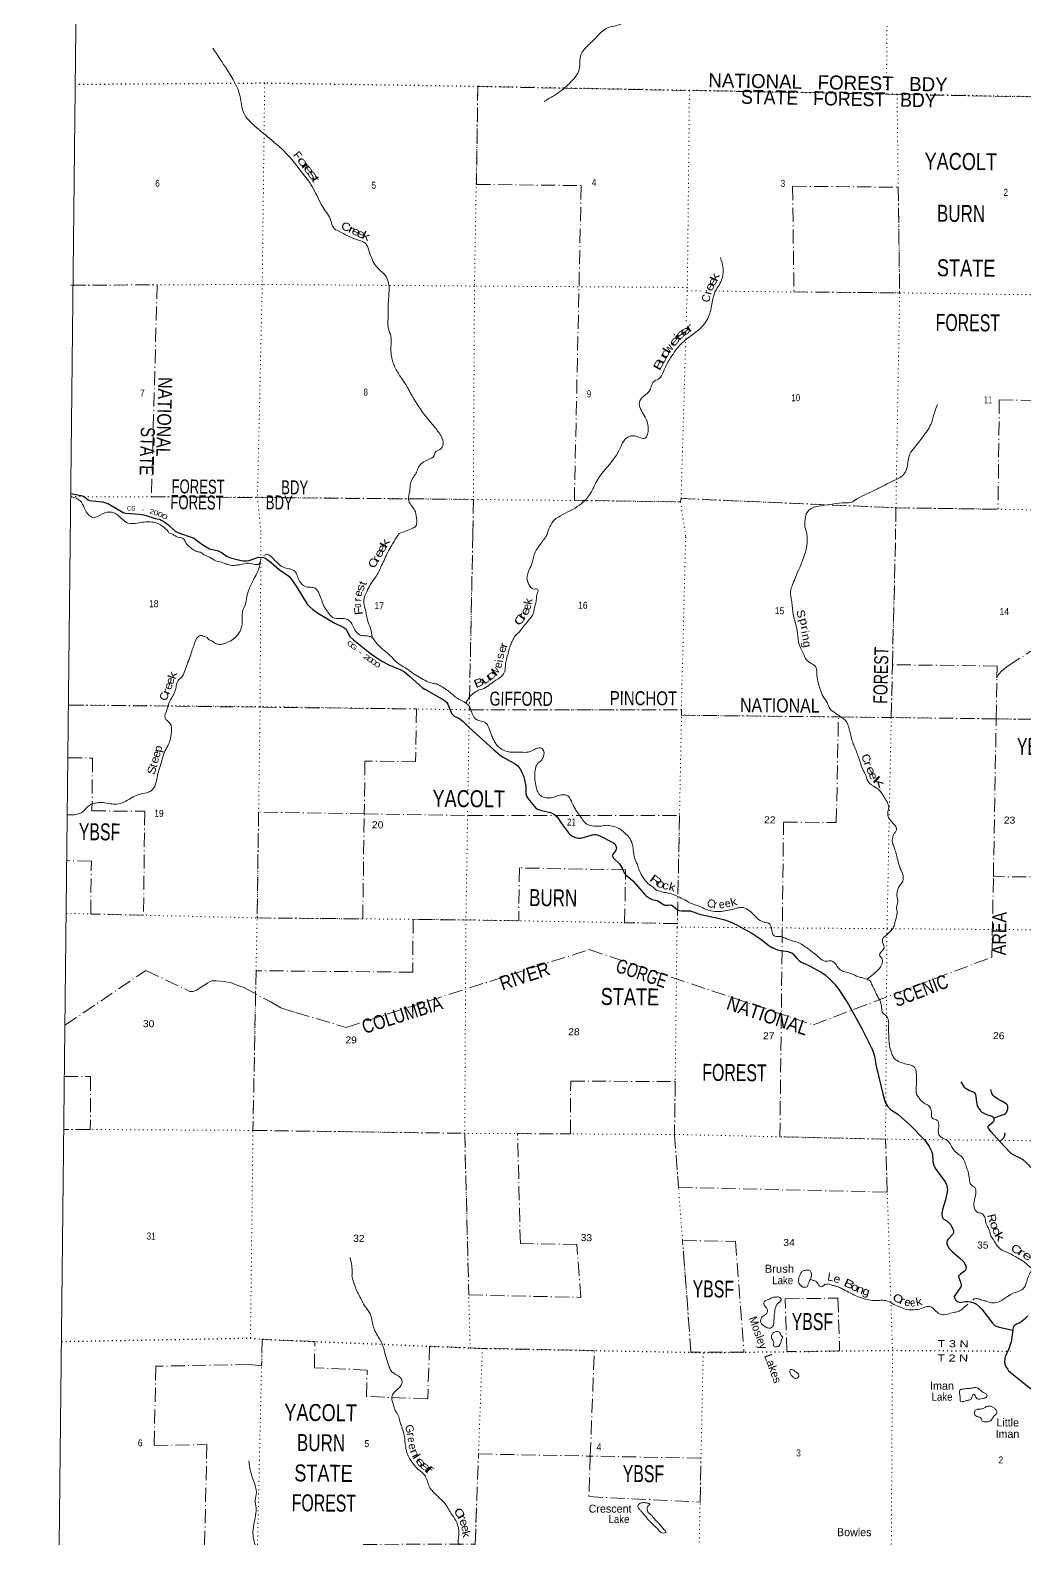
# Model space of a CAD drawing. Header units: feet. Extents: x -256679 to 5, y -731788 to -547785.
# Drawn here: x -256679 to -231819, y -664317 to -626621 of the extents above; entities that cross this region are included whole.
import ezdxf
from ezdxf.enums import TextEntityAlignment as Align

# ---------------------------------------------------------------- set-up
doc = ezdxf.new("R2010")
doc.units = ezdxf.units.FT
doc.header["$LTSCALE"] = 70
doc.linetypes.add('DOT_DASHED', pattern=[7.7, 5, -1.2, 0.3, -1.2])
doc.linetypes.add('DOTTED', pattern=[1.5, 0.3, -1.2])
for name, color, linetype, lineweight in [('29', 7, 'Continuous', 25), ('39', 7, 'Continuous', 13), ('4', 7, 'Continuous', 13), ('44', 7, 'DOT_DASHED', 13), ('6', 7, 'DOTTED', 25), ('7', 7, 'DOTTED', 13)]:
    doc.layers.add(name, color=color, linetype=linetype, lineweight=lineweight)
doc.layers.add('30', color=7, linetype='Continuous')
doc.layers.add('41', color=7, linetype='Continuous')

msp = doc.modelspace()

# ---------------------------------------------------------------- linework, layer by layer
at = {"layer": '29'}
for points in [[(-255665.21, -638194.72), (-255375.15, -638259.84), (-255346.77, -638270.19), (-255310.08, -638290.84), (-255232.52, -638354.4), (-255200, -638368.85), (-255040.58, -638385.86), (-254876.66, -638410.15), (-254784.94, -638430.8), (-254740.91, -638447.27), (-254482.92, -638593.9), (-254353.82, -638676.29), (-254298.22, -638691.22), (-254045.77, -638703.79), (-253954.8, -638713), (-253837.85, -638731.36), (-253783.82, -638744.52), (-253558.65, -638822.58), (-253458.33, -638841.49), (-253428.52, -638850.67), (-253385.09, -638871.71), (-253334.5, -638898.85), (-253214.87, -638992.76), (-253051.89, -639139.6)], [(-253051.89, -639139.6), (-252946.61, -639189.4), (-252654.67, -639286.81), (-252591.29, -639314.27), (-252528.57, -639354.1), (-252361.4, -639480.43), (-252240.64, -639553.88), (-252194.41, -639577.01), (-252160.53, -639589.64), (-252007.36, -639623.27), (-251960.54, -639640.53), (-251900.17, -639673.74), (-251752.03, -639770.02), (-251674.24, -639802.02), (-251403.12, -639869.31), (-251344.28, -639879.83), (-251274.92, -639879.83), (-251224.48, -639871.42), (-251182.45, -639863.01), (-251022.72, -639804.12), (-250966.59, -639792.36), (-250850.07, -639795.08), (-250807.3, -639812.54), (-250756.86, -639844.08), (-250655.62, -639924.24), (-250451.97, -640095.82), (-250218.09, -640264.09), (-250162.09, -640321.45), (-250018.41, -640536.08), (-249755.47, -640964.32), (-249699.72, -641023.82), (-249615.65, -641099.53), (-249470.62, -641198.1), (-249083.16, -641426.23), (-248835.94, -641545.34), (-248784.8, -641585.96), (-248725, -641713.98), (-248688.82, -641768.25), (-248595.13, -641855.71), (-248181.62, -642190.98), (-248064.63, -642272.96), (-247888.09, -642390.72), (-247714.94, -642479.25), (-247413.12, -642601.01), (-247324.41, -642653.18), (-247197.96, -642764.67), (-246885.6, -643042.63), (-246818.41, -643089.1), (-246333.41, -643365.74), (-246276.12, -643408.54), (-246242.81, -643460.32), (-246160.52, -643671.28), (-246143.71, -643702.94), (-246087.68, -643749.36), (-245944.57, -643831.09), (-245853.68, -643892.2), (-245705.54, -644043.7), (-245273.13, -644439.71), (-245088.55, -644600.43)], [(-245088.55, -644600.43), (-244931.06, -644737.57), (-244873.8, -644780.69), (-244680.82, -644881.67), (-244561.58, -644950.78), (-244491.81, -645002.55), (-244441.37, -645065.63), (-244379.11, -645178.15), (-244340.49, -645280.13), (-244287.09, -645507.94), (-244288.91, -645702.87), (-244264.83, -645780.63), (-244199.72, -645869.77), (-244030.69, -646064.67), (-243995.82, -646087.65), (-243899.04, -646115.98), (-243670.92, -646167.53), (-243596.51, -646205.42), (-243508.19, -646273.84), (-243396.91, -646441.26), (-243220.7, -646680.55), (-243165.67, -646731.15), (-243124.68, -646760.58), (-243074.01, -646784.47), (-243017.5, -646800.54), (-242968.11, -646806.85), (-242918.72, -646806.85), (-242881.42, -646803.03), (-242623.44, -646722.74), (-242576.15, -646714.32), (-242540.04, -646716.52), (-242510.99, -646722.73), (-242444.32, -646754.93), (-242098.02, -646928.82), (-242069.64, -646954.05), (-242050.79, -646981.2), (-242026.56, -647055), (-242029.71, -647088.64), (-242049.68, -647129.97), (-242123.9, -647224.72), (-242130.59, -647242.15), (-242126.39, -647261.08), (-242097.39, -647307.75), (-241953.49, -647451.81), (-241883.21, -647557.97), (-241823.53, -647692.02), (-241784.87, -647738.45), (-241738.64, -647770.39), (-241616.17, -647879.78), (-241315.33, -648220.46), (-241279.42, -648253.67), (-241184.84, -648314.65), (-241130.2, -648344.09), (-241096.86, -648354.2), (-241016.71, -648365.12), (-240992.71, -648372.71), (-240853.93, -648470.42), (-240812.85, -648482.89), (-240721.57, -648485.56), (-240669.94, -648478.68), (-240643.1, -648481.36), (-240613.19, -648499.71), (-240498.65, -648597.3), (-240447.16, -648615.37), (-240403.02, -648623.78), (-240328.39, -648627.4), (-240223.34, -648621.68), (-240177.6, -648624.88), (-239976.03, -648697.93), (-239918.59, -648714.21), (-239447.7, -648814.77), (-239314.36, -648853.01), (-239226.09, -648884.55), (-239123.11, -648926.61), (-239022.77, -648977.45), (-238656.82, -649174.93), (-238589.28, -649214.72), (-238416.8, -649337.31), (-238345.49, -649393.47), (-238206.78, -649498.61), (-238128.71, -649549.39)], [(-236260.4, -650900.44), (-236446.12, -650612.7), (-236487.24, -650553.63), (-236551.55, -650477.68), (-236694.93, -650334.22), (-236796.14, -650241.39), (-236856.23, -650197.08), (-236935.3, -650148.56), (-237172.5, -650017.75), (-237297.96, -649958.68), (-237404.44, -649916.48), (-237441.34, -649891.17), (-237508.81, -649819.44), (-237584.71, -649726.61), (-237644.81, -649684.41), (-237693.3, -649665.42), (-237736.53, -649650.66), (-237863.04, -649629.56), (-237923.13, -649623.23), (-237989.55, -649604.24), (-238128.71, -649549.39)], [(-235661.9, -652023.25), (-235882.1, -651577.69), (-236260.4, -650900.44)], [(-235661.9, -652023.25), (-235607.99, -652144.38), (-235576.37, -652254.09), (-235534.2, -652507.26), (-235365.52, -653199.26), (-235308.59, -653406.01), (-235255.88, -653503.06), (-235173.64, -653587.45), (-234994.43, -653705.6), (-234682.37, -653984.08), (-234319.71, -654355.4), (-234210.06, -654515.74), (-234151.03, -654633.89), (-234127.83, -654705.62), (-234117.29, -654895.5), (-234089.88, -654988.33), (-234041.38, -655081.15), (-233813.67, -655393.4), (-233769.39, -655486.23), (-233756.74, -655553.74), (-233754.63, -655604.37), (-233805.23, -655849.1), (-233881.14, -656085.39), (-233893.79, -656203.54), (-233888.52, -656268.94), (-233872.7, -656304.81), (-233844.24, -656328.01), (-233771.5, -656372.32), (-233715.62, -656420.84), (-233698.75, -656439.83), (-233678.72, -656465.15), (-233610.2, -656591.73), (-233601.76, -656625.49), (-233602.82, -656659.25), (-233614.41, -656695.11), (-233631.28, -656716.21), (-233737.76, -656828.03), (-233754.62, -656855.45), (-233771.49, -656901.86), (-233769.38, -656944.06), (-233754.63, -656988.37), (-233712.45, -657062.2), (-233636.55, -657140.27), (-233451.01, -657292.17)], [(-233419.08, -652893.93), (-233333.99, -653028.37), (-233323.98, -653039.96), (-233308.69, -653051.57), (-233199.04, -653110.65), (-233093.62, -653154.95), (-233076.23, -653170.77), (-233059.36, -653198.19), (-233051.98, -653225.62), (-233047.23, -653252), (-233030.36, -653410.23), (-233021.93, -653459.8), (-233011.39, -653491.45), (-232982.92, -653548.41), (-232965, -653574.79), (-232933.37, -653612.76), (-232893.31, -653652.85), (-232863.79, -653673.95), (-232829, -653692.93), (-232795.27, -653707.7), (-232752.04, -653722.47), (-232668.76, -653744.62), (-232644.51, -653754.12), (-232573.51, -653794.63)], [(-232573.51, -653794.63), (-232453.69, -653746.73), (-232325.07, -653702.42), (-232305.56, -653688.71), (-232280.79, -653662.34), (-232258.12, -653626.47), (-232242.84, -653571.62), (-232241.26, -653526.26), (-232245.47, -653506.21), (-232253.38, -653485.12), (-232279.21, -653453.47), (-232312.42, -653428.16), (-232413.63, -653375.41), (-232522.74, -653316.34), (-232554.89, -653293.13), (-232587.05, -653264.65), (-232616.04, -653231.95), (-232636.6, -653204.52), (-232651.89, -653160.22), (-232666.65, -653092.71)], [(-232446.51, -654390.93), (-232658.73, -654149.69), (-232727.79, -654056.86), (-232737.28, -654041.03), (-232738.86, -654027.32), (-232737.28, -654012.55), (-232734.11, -654006.22), (-232709.34, -653978.8), (-232620.78, -653902.85), (-232597.06, -653878.58), (-232589.68, -653865.92), (-232584.93, -653852.22), (-232573.51, -653794.63)], [(-232446.51, -654390.93), (-232368.82, -654321.62), (-232356.17, -654306.85), (-232343.52, -654287.86), (-232326.65, -654252), (-232319.27, -654226.68), (-232309.78, -654172.88)], [(-232446.51, -654390.93), (-232174.84, -654668.68), (-232126.34, -654708.76), (-232056.76, -654750.96), (-231961.88, -654784.71), (-231926.04, -654803.7), (-231871.22, -654841.67), (-231784.77, -654913.41), (-231732.06, -654961.93), (-231470.6, -655250.97)], [(-233451.01, -657292.17), (-233356.13, -657389.22), (-233315.01, -657450.4), (-233297.09, -657494.71), (-233287.6, -657536.9), (-233293.92, -657570.65), (-233304.46, -657600.19), (-233330.82, -657625.51), (-233427.81, -657701.46), (-233462.6, -657735.22), (-233475.25, -657756.31), (-233474.2, -657773.19), (-233423.6, -657899.78), (-233409.89, -657967.29), (-233412, -658003.15), (-233419.38, -658022.14), (-233495.29, -658131.85), (-233571.19, -658233.12), (-233582.79, -658264.76), (-233580.68, -658294.3), (-233550.11, -658342.83), (-233530.07, -658370.25), (-233502.66, -658389.24), (-233461.55, -658406.12), (-233433.08, -658408.23), (-233399.35, -658401.9), (-233313.96, -658385.02), (-233283.38, -658382.91), (-233247.54, -658385.02), (-233179.01, -658397.68), (-233093.61, -658422.99), (-233031.42, -658452.53), (-232954.45, -658515.82), (-232892.26, -658579.12), (-232630.8, -658925.12), (-232588.63, -658967.31), (-232557, -658990.52), (-232510.62, -659013.73), (-232462.12, -659030.6), (-232118.1, -659105.63)], [(-232118.1, -659105.63), (-232102.62, -659036.93), (-232086.8, -659001.06), (-232074.15, -658982.07), (-232052.01, -658960.98), (-232025.66, -658944.1), (-231964.51, -658917.73), (-231922.34, -658895.57), (-231884.39, -658868.15), (-231806.37, -658804.85), (-231741.58, -658746.21)], [(-232118.1, -659105.63), (-232163.76, -659393.48), (-232185.9, -659465.21), (-232221.74, -659566.48), (-232307.14, -659773.23), (-232318.73, -659821.76), (-232325.06, -659889.27), (-232320.84, -659942.01), (-232299.76, -660005.3), (-232248.1, -660089.69), (-232225.96, -660119.23), (-232142.68, -660186.74), (-231687.24, -660553.84), (-231430, -660705.74), (-231377.29, -660745.82), (-231328.8, -660798.57), (-231292.95, -660863.97), (-231273.97, -660929.37), (-231260.25, -661168.84)]]:
    msp.add_lwpolyline(points, dxfattribs=at)
at = {"layer": '39'}
for points in [[(-234260.74, -622415.87), (-234564.89, -622424.58), (-234839.36, -622392.09), (-235015.11, -622337.09), (-235266.79, -622385.28), (-235763.19, -622672.49), (-236014.73, -623086.08), (-236237.4, -623327.47), (-236509.17, -623626.3), (-237241.98, -623885.65), (-237565.74, -624047.13), (-237884.02, -624242.82), (-238326.14, -624400.4), (-238712.4, -624578.95), (-239253.12, -624626.54), (-239773.41, -624652.38), (-240103.95, -624823.33), (-240301.58, -625043.49), (-240657.61, -625338.96), (-240820.18, -625462.86), (-241306.45, -625744.21), (-241464.46, -625958.52), (-241584.85, -626205.56), (-241739.59, -626341.62), (-241988.97, -626496.25), (-242238.87, -626558.52), (-242519.61, -626790.95), (-242752.1, -627018.13), (-242926.87, -627276.34), (-242964.76, -627635.11), (-243102.6, -627843.72), (-243400.24, -628128.08), (-243591, -628257.55), (-243836.21, -628402.21)], [(-252116.66, -627067.57), (-251754.11, -627613.42), (-251429.65, -628281.13), (-251347.66, -628673.94), (-251016.63, -629058.67), (-250193.44, -629792.56), (-249829.43, -630248.08), (-249662.48, -630475.61), (-249356.63, -631052.68), (-249161.26, -631385.05), (-249099.76, -631554.68), (-248960.74, -631647.24), (-248514.47, -631855.13), (-248293.27, -631955.02), (-248219.37, -632102.76), (-248062.81, -632476.68), (-247966.32, -632592.66), (-247776.78, -632788.42), (-247715.66, -632982.13), (-247726.3, -633393.54), (-247735.35, -633831.07), (-247715.86, -634116.48), (-247677.37, -634219.48), (-247663.86, -634627.26), (-247544.58, -635072.86), (-247401.9, -635312.05), (-247294.18, -635478.39), (-246961.93, -636035.81), (-246574.55, -636535.88), (-246399.86, -636781.59), (-246358.56, -636958.93), (-246443.09, -637098.12), (-246560.71, -637172.53), (-246586.09, -637252.44), (-246736.23, -637352.44), (-246974.15, -637543.39), (-247024.38, -637671.08), (-247098.5, -637786.34), (-247171.22, -637939.78), (-247192.58, -638144.22), (-247225.88, -638342.45), (-247071.64, -638611.93), (-247022.6, -638807.46), (-247050.14, -639021.85), (-247135.23, -639070.68), (-247456.54, -639198.27)], [(-243768.84, -639234.75), (-243579.06, -638862.37), (-243364.06, -638723.25), (-242895.88, -638443.62), (-242675.05, -638192.16), (-242519.61, -637887.46), (-241967.52, -637133.34), (-241739.15, -636787.65), (-241576.12, -636760.13), (-241305.99, -636812.62), (-241234.98, -636641.09), (-241333, -636246.02), (-241454.25, -635922.86), (-241345.28, -635761.97), (-241206.85, -635641.71), (-241154.84, -635528.1), (-241094.61, -635402.58), (-240979.19, -635340.17), (-240818.34, -635073.71), (-240673.57, -634808.99), (-240400.86, -634451.96), (-239763.19, -633867.85), (-239649.11, -633514.31), (-239565.35, -633174.33), (-239403.95, -632873.75), (-239362.82, -632563.21), (-239426.81, -632299.18)], [(-234000.18, -635973.46), (-234092.48, -636220.94), (-234170.87, -636476.67), (-234372.5, -636782.64), (-234565.3, -637038.56), (-234692.59, -637215.22), (-234762.11, -637543.37), (-234877.88, -637752.33), (-235001.58, -637830.67), (-235422.44, -638038.78), (-235533.78, -638097.23), (-236009.23, -638330.57), (-236171.26, -638420.34), (-236388.27, -638434.95), (-236669.86, -638470.62), (-237263.23, -638671.96), (-237312.04, -638835.82), (-237303.01, -639079.24), (-237278.6, -639163.62), (-237257.12, -639299.61)], [(-255655.96, -638275.76), (-255430.07, -638380.28), (-255213.05, -638739.1), (-255107.56, -638794.99), (-254875.33, -638708.35), (-254629.8, -638668.09), (-254397.38, -638818.36), (-254256.64, -638929.02), (-253917.31, -638922.38), (-253590.05, -638917.56), (-253370.8, -639013.41), (-253301.47, -639070.74), (-253238.4, -639132.4)], [(-253238.4, -639132.4), (-253232.06, -639149.62), (-253105.06, -639224.23), (-253065.37, -639247.05), (-252985.9, -639288.67), (-252927.92, -639299.79), (-252864.07, -639319.04), (-252789.81, -639422.76), (-252701.47, -639524.74), (-252622.43, -639588.42), (-252507.23, -639650.77), (-252425.26, -639666.35), (-252328.08, -639726.36), (-252200.89, -639790.95), (-252024.1, -639884.55), (-251860.38, -639927.74), (-251754.79, -639967.84), (-251600.87, -639998.82), (-251514.3, -639984.39), (-251409.76, -639974.3), (-251248.47, -639935.19), (-250957.87, -639954.67), (-250915.1, -639858.05)], [(-248127.15, -641801.94), (-248175.39, -641563.82), (-248245.76, -641361.85), (-248291.82, -641148.29), (-248330.59, -640973), (-248342.4, -640856.4), (-248266.21, -640651.16), (-248178.61, -640478.23), (-248048.53, -640288.05), (-247963.63, -640151.19), (-247894.42, -639995.97), (-247812.87, -639824.94), (-247737.46, -639659.81), (-247637.89, -639491.12), (-247567.18, -639362.03), (-247509.28, -639272.82), (-247456.54, -639198.27)], [(-245791.77, -643430.25), (-245735.16, -643335.1), (-245679.54, -643259.89), (-245616.27, -643204.89), (-245472.07, -643115.29), (-245298.21, -643048.32), (-245139.47, -642932.91), (-244944.27, -642800.12), (-244864.65, -642729.38), (-244810.14, -642608), (-244802.35, -642515.85), (-244783.72, -642381.76), (-244744.6, -642225.99), (-244703.71, -642082.28), (-244684.23, -642008.41), (-244633.89, -641894.98), (-244571.52, -641781.77), (-244423.92, -641620), (-244321.04, -641487.49), (-244214.19, -641357.07), (-244158.6, -641283.87), (-244098.42, -641180.65), (-244082.45, -641080.63), (-244050.01, -640958.84), (-244027.4, -640826.83), (-244007, -640704.82), (-243988.95, -640600.82), (-244020.62, -640578.15), (-244050.78, -640581.6), (-244114.98, -640580.4), (-244180.13, -640525), (-244240.12, -640409.51), (-244262.34, -640312.78), (-244242.09, -640198.79), (-244208.11, -640101.11), (-244132.65, -639933.97), (-244059.21, -639662.46), (-244021.94, -639602.97), (-243970.29, -639525.68), (-243910.46, -639440.52), (-243865.13, -639379.17), (-243821.85, -639319.78), (-243778.41, -639252.37), (-243768.84, -639234.75)], [(-237257.12, -639299.61), (-237264.85, -639472.64), (-237340.99, -639780.22), (-237444.38, -640043.14), (-237539.08, -640272.11), (-237618.81, -640453.21), (-237674.9, -640656.83), (-237650.71, -640859.94), (-237631.58, -641012.79), (-237614.72, -641179.64), (-237560.98, -641411.4), (-237508.97, -641629.08), (-237474.1, -641902.61), (-237419.08, -642068.18), (-237349.41, -642201.91), (-237293.71, -642331.37), (-237199.04, -642417.42), (-237123.7, -642464.98), (-237054.49, -642518.44), (-237019.54, -642683.63), (-236989.52, -642896.88), (-236936.98, -643086.48), (-236858.24, -643270.54), (-236755.04, -643435), (-236691.47, -643572.63), (-236541.25, -643691.82), (-236408.66, -643788.61), (-236311.72, -643860.65), (-236239.73, -643978.38), (-236206.05, -644105.42), (-236166.59, -644244.61), (-236129.36, -644395.79), (-236085.38, -644508.98), (-236024.04, -644658.61), (-235974.5, -644795.98), (-235932.49, -644907.12), (-235879.56, -645076.66), (-235798.2, -645228.67), (-235779.22, -645285.21), (-235744.93, -645380.16), (-235660.37, -645470.03), (-235602.96, -645511.23), (-235444.6, -645624.55), (-235372.27, -645724.23), (-235346.97, -645764.83), (-235263.37, -645904.85), (-235221.97, -646048.08), (-235241.84, -646142.02), (-235232.35, -646274.62), (-235187.67, -646351.71), (-235091.39, -646457.85), (-235034.79, -646541.17), (-235027.96, -646603.5), (-235102.53, -646724.51), (-235126.33, -646814.35), (-235133.78, -646888.45), (-235092.19, -647021.66), (-235043, -647177.08), (-234996.24, -647354.53), (-234934.06, -647564.37), (-234861.18, -647740.3), (-234890.77, -647922.34), (-234962.83, -648017.3), (-235002.99, -648122.9), (-235014.17, -648182.88), (-235012.01, -648279.24), (-234993.84, -648377.89), (-235011.74, -648473.87), (-235026.94, -648533.78), (-235018.22, -648602.17), (-235011.62, -648676.53), (-235057.87, -648890.36), (-235088.04, -648998.15), (-235142.04, -649093.45), (-235209.7, -649168.43), (-235303.64, -649252.95), (-235358.73, -649300.08), (-235363.66, -649452.48), (-235337, -649527.22), (-235374.77, -649612.79), (-235451.23, -649727.74), (-235394.63, -649811.06), (-235377.62, -649865.56), (-235410.14, -649991.36), (-235453.69, -650064.78), (-235541.68, -650153.43), (-235633.5, -650231.97), (-235719.13, -650302.6)], [(-250933.4, -639926.09), (-250955.52, -640041), (-251014.62, -640192.38), (-251097.98, -640353.35), (-251164.72, -640484.53), (-251219.49, -640619.95), (-251264.66, -640777.62), (-251306.63, -640977.48), (-251374.37, -641160.81), (-251378.07, -641353.37), (-251404.03, -641555.54), (-251477.25, -641710.67), (-251606.13, -641838.68), (-251758.28, -641924.12), (-251875.4, -641962.06), (-251973.8, -641966.24), (-252073.41, -641928.25), (-252116.89, -641893.33), (-252156.58, -641870.52), (-252214.26, -641843.35), (-252255.53, -641798.44), (-252299.28, -641777.55), (-252353.09, -641758.49), (-252413.04, -641745.32), (-252473.76, -641772.28), (-252592.61, -642004.81), (-252639.29, -642136.37), (-252697, -642319.89), (-252774.88, -642509.05), (-252840.65, -642694.42), (-252890.53, -642783.78), (-252980.53, -642872.39), (-253027.17, -643001.94), (-253055.71, -643129.82), (-253203.84, -643424.01), (-253259.43, -643601.55), (-253307.57, -643809.32), (-253179.84, -643950.16), (-253147.67, -644155.43), (-253190.21, -644385.38), (-253259.46, -644542.6), (-253340.74, -644699.59), (-253398.98, -644911.19), (-253495.5, -645234.44), (-253543.95, -645458.26), (-253655.59, -645628.73), (-253762.79, -645672.87), (-253972.46, -645723.12), (-254146.59, -645804.13), (-254341.32, -645912.85), (-254572.98, -645958.68), (-254679.14, -645948.67), (-254861.22, -645921.18), (-255013.79, -645924.34), (-255175.27, -645973.49), (-255322.33, -646107.18), (-255359.73, -646149.29)], [(-250841.87, -639744.54), (-250754.73, -639721.71), (-250612.07, -639816.68), (-250513.66, -639916.84), (-250349.48, -640040.3), (-250215.73, -640076.92), (-250108.1, -640115.05), (-250046.81, -640162.35), (-249993.03, -640287.76), (-249923.4, -640423.5), (-249816.81, -640515.79), (-249670.79, -640540.59), (-249552.9, -640566.88), (-249457.27, -640707.12), (-249392.11, -640866.85), (-249329.04, -641030.56), (-249258.71, -641130.19), (-249162.81, -641256.39), (-249117.36, -641293.36), (-248927.29, -641323), (-248881.08, -641319.85), (-248775.03, -641335.89), (-248668.17, -641414.13), (-248563.4, -641600.69), (-248455.34, -641721.1), (-248335.52, -641751.44), (-248187.35, -641768.25), (-248153.48, -641780.93), (-248084.62, -641852.44), (-248041.57, -641909.43), (-247844.71, -642107.75), (-247639.52, -642290.17), (-247576.67, -642361.57), (-247464.1, -642455.98), (-247265.82, -642580.08), (-247105.45, -642693.44), (-246936.91, -642798.93), (-246770.03, -642886.33), (-246632.58, -642939.07), (-246526.57, -642957.1), (-246415.2, -643009.35), (-246270.46, -643100.35), (-246045.2, -643283.14), (-245936.15, -643351.4), (-245797.12, -643426.24), (-245716.18, -643495.97), (-245673.55, -643575.02), (-245633.66, -643692.15), (-245557.82, -643817.97), (-245470.48, -643867.76), (-245338.74, -643904.34), (-245277.37, -643947.63), (-245199.94, -644095.55), (-245167.61, -644188.45), (-245127.41, -644289.53), (-245071.32, -644398.93), (-245012.8, -644486.31), (-244953.7, -644543.6), (-244878.47, -644597.18), (-244752.94, -644643.67), (-244660.98, -644661.44), (-244570.67, -644661.13), (-244438.16, -644657.59), (-244279.76, -644664.57), (-244189.07, -644644.19), (-244104.08, -644607.66), (-243990.79, -644559.62), (-243900.48, -644559.3), (-243841.88, -644642.67), (-243867.11, -644806.73), (-243906.41, -644868.19), (-244010.57, -644962.56), (-244037.8, -645022.24), (-244057.56, -645110.16)], [(-244057.56, -645110.16), (-244067.16, -645296.58), (-244055.28, -645409.17), (-244024.1, -645562.25), (-243978.27, -645683.5), (-243921.29, -645746.77), (-243775.82, -645799.65), (-243619.16, -645792.55), (-243471.72, -645743.14), (-243316.91, -645727.98), (-243245.08, -645749.39), (-243153.38, -645885.55), (-243091.62, -646013.11), (-243039.31, -646110.4), (-243002.24, -646165.27), (-242959.22, -646224.27), (-242873.31, -646348.27), (-242769.04, -646456.57), (-242633.4, -646499.24), (-242412.82, -646507.38), (-242275.99, -646487.87), (-242135.92, -646508.55), (-241984.35, -646557.54), (-241887.29, -646623.57), (-241790.54, -646705.64), (-241686.53, -646827.97), (-241619.71, -647005.8), (-241593.63, -647214.96), (-241552.39, -647366.22), (-241511.85, -647449.25), (-241471.96, -647566.37), (-241406.61, -647716.08), (-241342.3, -647815.6), (-241254.15, -647927.61), (-241159.29, -648003.63), (-241105.67, -648032.72), (-241074.3, -648071.43), (-240943.14, -648138.1), (-240783.24, -648171.19), (-240609.53, -648216.58), (-240496.11, -648266.86), (-240319.16, -648352.43), (-240126.43, -648452.36), (-239941.03, -648516.02), (-239787.92, -648589.12), (-239620.23, -648634.39), (-239439.8, -648643.79), (-239286.81, -648618.56), (-239172.04, -648598.64), (-238988.53, -648551.91), (-238908.02, -648539.37), (-238734.54, -648596.8), (-238610.25, -648707.48), (-238509.83, -648807.68), (-238341.13, -648905.14), (-238223.28, -648933.43), (-238151.6, -649067.2), (-238127.76, -649184.03), (-238094.78, -649242.83), (-237950.73, -649265.59), (-237828.98, -649299.98), (-237719.46, -649344.16), (-237635.71, -649371.82), (-237464.16, -649425.19), (-237339.21, -649501.77), (-237212.45, -649588.42), (-237099.76, -649676.81), (-237034.53, -649728.19), (-236926.01, -649824.53), (-236780.69, -649885.44), (-236650.03, -649873.84), (-236529.71, -649982.44), (-236431.69, -650102.66), (-236306.2, -650151.15), (-236104.83, -650219.13), (-235951.52, -650282.2), (-235845.63, -650306.25), (-235801.84, -650325.13), (-235686.46, -650377.45), (-235636.39, -650486.74), (-235599.51, -650551.64), (-235543.61, -650671.07), (-235489.48, -650778.43), (-235414.33, -650940.36), (-235396.97, -651081.14), (-235349.06, -651198.41), (-235299.56, -651233.45), (-235231.43, -651343.08), (-235225.14, -651537.82), (-235222.36, -651706.42), (-235214.03, -651899.2), (-235200.06, -652007.82), (-235131.97, -652223.79), (-235083.52, -652312.98), (-235012.31, -652366.48), (-234855.11, -652435.64), (-234693.28, -652472.78)], [(-255359.73, -646149.29), (-255396.35, -646176.08), (-255448.55, -646195.16), (-255537.91, -646218.25), (-255605.18, -646226.28), (-255677.47, -646225.28), (-255751.68, -646229.12)], [(-235719.13, -650302.6), (-235727.17, -650311.08), (-235740.7, -650325.09), (-235748.42, -650339.1), (-235754.7, -650344.89)], [(-234693.28, -652472.78), (-234576, -652531.16), (-234534.65, -652676.4), (-234525.85, -652845.11), (-234530.28, -652971.44), (-234536.76, -653099.74), (-234526.65, -653200.25), (-234464.35, -653299.74), (-234399.62, -653377.19), (-234312.63, -653445.04), (-234231.19, -653488.7), (-234164.68, -653578.23), (-234153.57, -653730.93), (-234111.17, -653822.02), (-234047.21, -653835.26), (-234007.56, -653860.08), (-233974.61, -653920.89), (-233982.48, -654121.39), (-233966.28, -654218.01), (-233913.23, -654277.19), (-233831.8, -654320.85), (-233764.17, -654352.21), (-233668.34, -654482.42), (-233598.17, -654590.08), (-233493.86, -654696.37), (-233420.64, -654749.91), (-233334.57, -654865.9), (-233287.08, -655005.23), (-233235.7, -655150.67), (-233204.95, -655325.81), (-233163.56, -655469.04), (-233068.62, -655541.05), (-233047.67, -655703.97), (-233085.39, -655891.87), (-233070.92, -656078.75), (-232994.23, -656160.45), (-232894.47, -656190.4), (-232819.94, -656280.09), (-232794.52, -656419.01), (-232738.62, -656538.44), (-232702.01, -656617.38), (-232685.5, -656697.95), (-232574.9, -656894.65), (-232520.46, -656985.96), (-232328.62, -657132.02), (-232109.85, -657234.43), (-231998.71, -657298.71), (-231838.04, -657396.03), (-231739.39, -657484.15), (-231622.74, -657574.63), (-231512.41, -657681.03), (-231418.93, -657933.59), (-231369.71, -657982.67), (-231345.1, -658041.02)], [(-245295.15, -667947.11), (-245258.78, -667829.41), (-245266.76, -667722.92), (-245250.6, -667612.86), (-245252.61, -667612.82), (-245231.66, -667567.07), (-245141.24, -667456.39), (-245120.14, -667402.61), (-245043.83, -667295.69), (-244990.18, -667218.44), (-244889.68, -667105.95), (-244805.59, -667011.21), (-244777.81, -666923.45), (-244796.02, -666826.8), (-244884.37, -666724.82), (-244947.52, -666669.46), (-245013.75, -666565.89), (-245055.53, -666442.71), (-245085.59, -666335.8), (-245136.78, -666284.68), (-245220.14, -666236.97), (-245304.98, -666161.14), (-245410.99, -666038.76), (-245510.13, -665976.71), (-245602.52, -665876.66), (-245627.1, -665797.95), (-245664.75, -665668.83), (-245686.51, -665548.03), (-245705.18, -665371.11), (-245714.02, -665204.4), (-245728.37, -665115.85), (-245775.32, -664948.43), (-245788.16, -664885.99), (-245799.39, -664843.64), (-245835.69, -664748.66), (-245873.81, -664643.6), (-245925.19, -664498.17), (-245979.67, -664408.87), (-245975.77, -664310.62), (-245968.21, -664230.5), (-245965.63, -664096.11), (-245997.22, -663965.1), (-246062.69, -663821.41), (-246144.67, -663701.49), (-246218.66, -663583.73), (-246306.19, -663439.63), (-246430.22, -663314.91), (-246540.55, -663208.51), (-246615.35, -663132.87), (-246687.8, -663039.21), (-246739.45, -662907.82), (-246796.97, -662768.29), (-246859.58, -662684.86), (-246997.73, -662563.89), (-247094.02, -662457.74), (-247197.48, -662307.33), (-247261.02, -662167.69), (-247294.2, -662014.57), (-247311.83, -661887.83), (-247321.36, -661757.23), (-247357.08, -661632.16), (-247402.41, -661484.84), (-247438.48, -661377.82), (-247479.88, -661234.58), (-247555.68, -661106.75), (-247597.23, -660971.54), (-247631.41, -660870.57), (-247641.56, -660772.06), (-247620.34, -660712.26), (-247528.07, -660609.65), (-247433.94, -660515.1), (-247390.31, -660437.67), (-247392.55, -660345.32), (-247451.23, -660265.97), (-247582.16, -660187.27), (-247655.14, -660121.7), (-247703.48, -660026.49), (-247805.56, -659699.52), (-247869.64, -659483.63), (-247977.89, -659268.91), (-248061.33, -659120.87), (-248108.86, -658983.54), (-248149.29, -658790.16), (-248234.16, -658612), (-248349.43, -658449.32), (-248436.23, -658267.11), (-248511.84, -658129.25), (-248570.94, -657967.62), (-248635.37, -657769.78), (-248631.2, -657657.49), (-248642.16, -657496.77), (-248680.36, -657291.39)], [(-237180.13, -657825.73), (-237232.71, -657951.16), (-237245.48, -657989.04), (-237262.11, -658018.83), (-237318.54, -658031.82), (-237366.61, -658026.9), (-237394.35, -658008.33), (-237433.81, -657973.48), (-237471.15, -657932.65), (-237479.76, -657858.25), (-237455.92, -657766.39), (-237430.77, -657710.68), (-237401.56, -657653.04), (-237376.99, -657627.41), (-237298.33, -657606.82), (-237198.07, -657610.7), (-237157.14, -657673.67), (-237147.96, -657717.98), (-237180.13, -657825.73)], [(-231637.66, -657565.7), (-231672.23, -657643.93), (-231713.89, -657723.41), (-231760.34, -657842.93), (-231813.57, -658002.45), (-231897.67, -658097.19), (-232087.66, -658167.87), (-232254, -658261.07), (-232459.11, -658387.65), (-232606.28, -658423.02), (-232778.06, -658381.68), (-232887.85, -658351.54), (-233005.59, -658317.23), (-233085.98, -658323.75), (-233120.17, -658350.16)], [(-236815.39, -657954.96), (-236902.88, -658017.53), (-236948.79, -658004.63), (-236995.62, -657935.53), (-237030.88, -657890.73), (-237070.57, -657867.91), (-237106.57, -657861.22), (-237148.34, -657842.38), (-237180.13, -657825.73)], [(-233247.65, -658452.83), (-233385.79, -658574.97), (-233485.32, -658637.31), (-233600.16, -658661.25), (-233747.45, -658702.63), (-233922.13, -658707.39), (-234041.06, -658630.92), (-234129.67, -658542.98), (-234221.33, -658509.16), (-234410.97, -658561.79), (-234592.2, -658594.52), (-234766.65, -658587.24), (-234928.05, -658528.04), (-235091.31, -658460.77), (-235254.22, -658375.45), (-235595.12, -658363.05), (-235763.2, -658337.83), (-235908.83, -658292.97), (-236058.32, -658240.01), (-236185.43, -658171.41), (-236348.38, -658088.1), (-236392.05, -658063.21), (-236493.54, -658019.17), (-236587.32, -657991.33), (-236663.24, -657973.86), (-236728.98, -657948.55), (-236815.39, -657954.96), (-236816.41, -657954.42)], [(-237961.43, -658414.99), (-237990.47, -658432.58), (-238035.83, -658495.94), (-238063.68, -658587.71), (-238071.09, -658659.81), (-238080.42, -658727.86), (-238085.63, -658789.96), (-238088.68, -658844.08), (-238096.28, -658926.2), (-238105.23, -658974.19), (-238124.09, -659015.98), (-238176.9, -659049.1), (-238261.04, -659041.5), (-238350.26, -658985.66), (-238401.61, -658942.56), (-238426.38, -658873.87), (-238400.8, -658796.1), (-238313, -658717.48), (-238266.02, -658674.22), (-238250.66, -658606.28), (-238279.6, -658545.55), (-238336.38, -658472.25), (-238341.32, -658415.98), (-238296.15, -658362.65), (-238211.2, -658328.12), (-238120.09, -658285.68), (-238029.59, -658275.34), (-237945.45, -658282.93), (-237910.19, -658327.74), (-237959.99, -658413.08)], [(-237870.21, -659275.55), (-237899.41, -659333.2), (-237912.61, -659393.14), (-237944.16, -659468.8), (-237977.03, -659508.32), (-238017.3, -659515.59), (-238055.53, -659520.89), (-238091.25, -659500.16), (-238098.24, -659445.85), (-238099.05, -659383.63), (-238118.49, -659351.17), (-238147.69, -659304.47), (-238150.47, -659240.21), (-238115.21, -659180.67), (-238060.4, -659147.59), (-237989.92, -659134.86), (-237928.66, -659184.17), (-237917.24, -659216.49), (-237870.21, -659275.55)], [(-237593.11, -660101.4), (-237520.04, -660162.97), (-237476.72, -660205.91), (-237471.74, -660260.18), (-237500.52, -660295.76), (-237524.78, -660305.34), (-237562.94, -660306.63), (-237596.65, -660285.94), (-237641.98, -660242.95), (-237669.41, -660208.33), (-237690.4, -660151.75), (-237691.59, -660109.59), (-237670.99, -660081.89), (-237617.06, -660094.94), (-237593.11, -660101.4)], [(-233249.32, -660557.94), (-233154.93, -660553.69), (-233066.35, -660539.3), (-233010.26, -660544.36), (-232931.14, -660604.03), (-232855.96, -660659.62), (-232788.41, -660694.99), (-232765.49, -660755.61), (-232804.34, -660793.01), (-232880.91, -660809.64), (-232953.44, -660824.33), (-233007.44, -660815.29), (-233042.82, -660776.51), (-233062.07, -660734.01), (-233097.6, -660703.25), (-233134.59, -660748.7), (-233153.88, -660812.55), (-233210.78, -660849.61), (-233301.44, -660867.98), (-233384.18, -660892.51), (-233424.19, -660885.74), (-233434.68, -660805.29), (-233441.24, -660728.92), (-233453.66, -660644.41), (-233440.74, -660598.5), (-233370.03, -660573.74), (-233247.36, -660559.99)], [(-232739.6, -661392.16), (-232769.77, -661395.61), (-232831.91, -661392.44), (-232885.77, -661375.38), (-232895.22, -661345.11), (-232912.54, -661306.66), (-232970.02, -661269.46), (-233018.01, -661260.54), (-233069.51, -661225.46), (-233078.11, -661151.06), (-233059.17, -661105.27), (-232990.39, -661076.46), (-232904.02, -661072.06), (-232825.17, -661041.43), (-232762.29, -661006.49), (-232671.9, -661002.16), (-232604.28, -661033.52), (-232551.04, -661082.68), (-232525.62, -661117.26), (-232531.02, -661189.4), (-232569.86, -661226.79), (-232608.9, -661274.22), (-232633.67, -661309.87), (-232664.61, -661353.44), (-232739.6, -661392.16)], [(-252721.2, -674692.41), (-252657.4, -674609.33), (-252535.26, -674519.31), (-252352.76, -674420.4), (-252192.09, -674309.04), (-252065.9, -674217.09), (-251927.95, -674139.42), (-251825.92, -674051.03), (-251670.42, -673895.43), (-251531.7, -673777.64), (-251458.25, -673714.8), (-251323.39, -673588.91), (-251229.57, -673510.41), (-251093.59, -673430.69), (-250898.28, -673291.88), (-250849.82, -673172.4), (-250784.86, -673029.15), (-250705.86, -672886.16), (-250612.47, -672725.38), (-250524.86, -672552.45), (-250478.54, -672230.27), (-250444.32, -672120.56), (-250408.33, -672022.91), (-250370.1, -671913.27), (-250347.61, -671787.28), (-250364.7, -671528.12), (-250398.08, -671385.03), (-250487.42, -671230.87), (-250532.98, -671095.58), (-250519.1, -670895.19), (-250455.1, -670697.74), (-250402.75, -670480.01), (-250370.24, -670249.87), (-250399.17, -670084.8), (-250464.75, -669947.13), (-250506.23, -669807.9), (-250530.18, -669592.76), (-250525.02, -669219.64), (-250508.13, -669071.48), (-250512.95, -668904.85), (-250516.46, -668774.36), (-250532.67, -668573.41), (-250543.51, -668406.66), (-250531.94, -668222.28), (-250532.33, -668138), (-250576.54, -668036.85), (-250624.87, -667941.64), (-250647.83, -667883.02), (-250712.06, -667779.48), (-250749.9, -667660.39), (-250789.22, -667513.18), (-250847.27, -667401.74), (-250885.7, -667312.73), (-250906.22, -667232.09), (-250855.54, -666996.27), (-250780.35, -666843.17), (-250684.65, -666562.05), (-250643.22, -666390.26), (-250542.96, -666081.13), (-250528.19, -665938.95), (-250522.09, -665830.71), (-250536.79, -665760.21), (-250546.67, -665647.66), (-250586.21, -665512.48), (-250632.35, -665407.28), (-250687.05, -665330.01), (-250774.66, -665189.92), (-250805.52, -665125.13), (-250848.11, -665044.07), (-250929.59, -664898.08), (-250986.42, -664722.45), (-251080.28, -664385.61), (-251107.44, -664232.6), (-251087.84, -663944.03), (-251056.98, -663800.14), (-251033.96, -663541.74), (-251054.37, -663350.74), (-251024.63, -663160.67), (-251091.6, -662886.54), (-251174.74, -662618.11), (-251212.08, -662368.61)], [(-241231, -663845.66), (-241275.98, -663784.62), (-241307.19, -663737.89), (-241338.66, -663705.19), (-241381.87, -663656.23), (-241428.97, -663601.17), (-241472.14, -663550.2), (-241493.55, -663515.69), (-241495.1, -663491.58), (-241472.37, -663457.89), (-241429.59, -663424.59), (-241373.19, -663413.6), (-241282.96, -663417.3), (-241209.09, -663436.74), (-241193.2, -663445.06), (-241191.31, -663451.12), (-241203.61, -663464.93), (-241236.25, -663492.41), (-241257.31, -663544.19), (-241241.07, -663638.8), (-241152.45, -663726.74), (-241091.7, -663802.11), (-241001.19, -663896.11), (-240910.88, -664000.13), (-240838.2, -664081.75), (-240787.44, -664154.94), (-240858.03, -664173.68), (-240921.84, -664152.42), (-240984.68, -664081.02), (-241059.6, -664011.39), (-241151.7, -663921.68), (-241237.87, -663835.51)]]:
    msp.add_spline(points, degree=3, dxfattribs=at)
at = {"layer": '4'}
msp.add_lwpolyline([(-254669.8, -547785.08), (-222837.12, -548113.49), (-191004.03, -548398.11), (-159170.57, -548638.96), (-127336.83, -548836.01), (-95502.83, -548989.26), (-63668.65, -549098.74), (-31834.36, -549164.42), (0, -549186.32), (0, -731787.88), (-32085.53, -731765.81), (-64171, -731699.6), (-224595.32, -730706.58), (-256679.15, -730375.58)], close=True, dxfattribs=at)
msp.add_lwpolyline([(-254669.8, -547785.08), (-222837.12, -548113.49), (-191004.03, -548398.11), (-159170.57, -548638.96), (-127336.83, -548836.01), (-95502.83, -548989.26), (-63668.65, -549098.74), (-31834.36, -549164.42), (0, -549186.32), (0, -731787.88), (-32085.53, -731765.81), (-64171, -731699.6), (-224595.32, -730706.58), (-256679.15, -730375.58)], close=True, dxfattribs=at)
at = {"layer": '44'}
for p, q in [((-237624.11, -630520.13), (-234983.54, -630545.26)), ((-234983.54, -630545.26), (-234948.88, -633185.71)), ((-232457.83, -635859.87), (-232489.55, -638591.7)), ((-232457.83, -635859.87), (-229818.06, -635895.81)), ((-235041.05, -638555.11), (-232489.55, -638591.7)), ((-232508.71, -642508.48), (-235127.33, -642476.25)), ((-232508.71, -642508.48), (-232515.71, -642803.78)), ((-232534.3, -643828.26), (-232515.71, -642803.78)), ((-232534.3, -643828.26), (-235158.62, -643795.96))]:
    msp.add_line(p, q, dxfattribs=at)
for points in [[(-223597.36, -627066.14), (-224650.05, -627081.84), (-224674.97, -628418.26), (-245490.05, -628029.93), (-245525.51, -630473.31), (-242907.52, -630503.45), (-243077.83, -638366.03), (-240422.4, -638408.77)], [(-237624.11, -630520.13), (-237589.44, -633160.58), (-234948.88, -633185.71)], [(-255662.18, -632993.71), (-253505.14, -632983.32), (-253649.38, -638278.48), (-245602.35, -638345.01), (-245615.83, -639213.99)], [(-240422.4, -638408.77), (-240410.95, -638320.62), (-239328.11, -638370.46), (-235041.05, -638555.11), (-235052.57, -639323.26)], [(-245615.83, -639213.99), (-245704.18, -643602.54), (-240404.51, -643605.45), (-240401.04, -643737.94), (-236478.59, -643781.35)], [(-236478.59, -643781.35), (-235158.62, -643795.96), (-235127.33, -642476.25), (-235052.57, -639323.26)], [(-232515.71, -642803.78), (-232473.94, -642721.71), (-232393.81, -642629.51), (-232237.57, -642505.24), (-231668.92, -642139.72)], [(-255720.99, -643482.72), (-247024.02, -643581.88), (-247045.35, -644901.71), (-248311.26, -644881.9), (-248330.11, -646201.76)], [(-237940.55, -654272.01), (-237851.31, -646406.32), (-236531.33, -646420.93), (-236478.59, -643781.35)], [(-255731.46, -644802.68), (-255120.9, -644807.52), (-255135.88, -646127.45), (-253815.91, -646137.92), (-253845.39, -648735.69), (-255165.13, -648704.65), (-255150.15, -647384.63), (-255747.26, -647370.59)], [(-248330.11, -646201.76), (-245725.56, -646242.52), (-240450.21, -646245.43), (-240503.14, -648944.92), (-241822.92, -648921.21), (-241797.05, -647601.46), (-244447.86, -647553.85), (-244469.19, -648873.68), (-247108.93, -648837.95), (-247115.93, -650157.94), (-251033.4, -650122.26), (-251033.4, -650122.26)], [(-255809.04, -651484.11), (-253784.72, -650113.71), (-252686.94, -650637.98), (-252607.52, -650643.02), (-252519.46, -650608.04), (-252197.32, -650401.1), (-252126.77, -650378.44), (-252034.62, -650370.42), (-251829.25, -650388.29), (-251658.03, -650426.55), (-251505.79, -650478.66), (-251326.41, -650551.76), (-250682.77, -650891.67), (-250412.89, -651047.25), (-250045.75, -651167.09), (-248781.75, -651536.75), (-242705.25, -649593.78), (-237105.47, -651474.15), (-232642.36, -649781.86), (-232605.88, -647771.67)], [(-251033.4, -650122.26), (-251111.58, -654111.71), (-245817.27, -654184.75), (-245716.52, -658221.81), (-242914.75, -658284.25), (-243014.99, -656962.14), (-244428.2, -656935.68), (-244496.68, -654191.78), (-243177.3, -654198.81), (-243170.31, -652878.83), (-240558.11, -652892.75), (-240574.27, -654212.68), (-240474.77, -655535.26), (-235257.43, -655652.79), (-235300.91, -654331.47), (-237940.55, -654272.01)], [(-255834.02, -652765.14), (-255172.88, -652768.85), (-255175.45, -654088.85), (-255837.67, -654085.13)], [(-242678.98, -662249.36), (-242581.68, -659610.72), (-245376.72, -659558.39), (-246695.58, -659503.01), (-246744.22, -660822.12), (-248272.58, -660759.29), (-248257.57, -660099.35), (-249576.68, -660045.12), (-249561.67, -659385.17), (-250880.78, -659330.94), (-250895.83, -659992.78), (-251200.59, -659961.97), (-253536.76, -660003.57), (-253581.81, -661984.69), (-252260.93, -661961.17), (-252318.11, -664475.93)], [(-251008.24, -667102.62), (-248368.19, -667095.02), (-248357.47, -664456.42), (-245556.98, -664446.88), (-245474.02, -662197.04), (-242678.98, -662249.37)], [(-242678.98, -662249.37), (-242716.36, -663263.09), (-239936, -663397.93), (-239913.18, -662301.14), (-242678.98, -662249.36)]]:
    msp.add_lwpolyline(points, dxfattribs=at)
for points in [[(-232534.3, -643828.26), (-229840.09, -643861.43), (-229869.99, -645181.16), (-231189.97, -645164.91), (-231249.27, -647782.19), (-232605.88, -647771.67)], [(-248330.11, -646201.76), (-250969.8, -646160.46), (-251007.53, -648802.44), (-248367.59, -648826.48)], [(-240375.33, -656857.83), (-239049.27, -656887.7), (-238839.62, -659652.82), (-240163.17, -659656)], [(-237811.11, -658319.69), (-236490.96, -658302.97), (-236447.53, -659622.53), (-237767.69, -659639.25)]]:
    msp.add_lwpolyline(points, close=True, dxfattribs=at)
at = {"layer": '6'}
for points in [[(-224674.97, -628418.26), (-229733.76, -628323.88), (-229968, -628319.51), (-235014, -628225.37), (-235278.34, -628220.44), (-240201.81, -628128.59), (-245490.05, -628029.93), (-250818.1, -627947.57), (-255600.11, -627980.63)], [(-255896, -659385.47), (-251173.2, -659301.39), (-250880.78, -659330.94), (-245683.5, -659544.62), (-245376.73, -659558.39), (-240163.17, -659656), (-239858.34, -659665.72), (-235127.37, -659605.81), (-232179.18, -659626.24)]]:
    msp.add_lwpolyline(points, dxfattribs=at)
at = {"layer": '7'}
msp.add_line((-240259.23, -633135.16), (-239855.42, -633139), dxfattribs=at)
for points in [[(-235278.34, -628220.44), (-235234.08, -622972.04), (-235283.37, -618763.49)], [(-250818.1, -627947.57), (-250878.94, -632973.86), (-250997.47, -638287.35), (-250912.24, -639157.4)], [(-245490.05, -628029.93), (-245574.46, -633014.27), (-245602.35, -638345.01), (-245615.83, -639213.99)], [(-240201.81, -628128.59), (-240253.82, -633048.92), (-240259.23, -633135.16), (-240283.65, -633969.7)], [(-235014, -628225.37), (-234948.88, -633185.71), (-235041.05, -638555.11), (-235052.57, -639323.26)], [(-240253.82, -633048.92), (-245574.46, -633014.27), (-250878.94, -632973.86), (-255662.18, -632993.71)], [(-239573.5, -633141.69), (-234948.88, -633185.71), (-229777.36, -633256.12), (-224645.93, -633315.94)], [(-240293.54, -634307.71), (-240410.95, -638320.62), (-240422.4, -638408.77), (-240295.2, -639269.63)], [(-255657.68, -638275.73), (-250990.82, -638291.79), (-245602.35, -638345.01), (-240418.36, -638406.83)], [(-240410.95, -638320.62), (-235041.05, -638555.11), (-229849.82, -638629.56), (-224559.72, -638699.84)], [(-251173.2, -659301.39), (-251111.58, -654111.71), (-251007.53, -648802.44), (-250932.1, -643520.72), (-250912.24, -639157.4)], [(-245615.83, -639213.99), (-245704.18, -643602.54), (-245737.83, -645684.79)], [(-240163.17, -659656), (-240368.08, -656953.41), (-240574.27, -654212.68), (-240510.84, -649033.07), (-240506.66, -648958.84), (-240503.13, -648944.92), (-240401.04, -643737.94), (-240404.51, -643605.45), (-240295.2, -639269.63)], [(-235052.57, -639323.26), (-235158.62, -643795.96), (-235264.02, -649071.1), (-235300.91, -654331.47), (-235172.25, -658241.78)], [(-240404.51, -643605.45), (-245704.18, -643602.54), (-250932.1, -643520.72), (-255720.99, -643482.72)], [(-224537.45, -643918.56), (-229840.09, -643861.43), (-235158.62, -643795.96), (-240401.04, -643737.94)], [(-245745.1, -646134.39), (-245788.98, -648849.97), (-245817.27, -654184.75), (-245683.5, -659544.62)], [(-255778.3, -648690.23), (-251007.53, -648802.44), (-245788.98, -648849.97), (-240503.13, -648944.92)], [(-240510.84, -649033.07), (-235264.02, -649071.1), (-229959.07, -649112.23), (-225783.53, -649125.02)], [(-226289.53, -654412.51), (-229990.21, -654386.75), (-235300.91, -654331.47), (-240574.27, -654212.68), (-245817.27, -654184.75), (-251111.58, -654111.71), (-255837.67, -654085.13)], [(-235167.82, -658376.44), (-235127.37, -659605.81), (-235158.86, -664794.05), (-235141.38, -664928.81), (-235229.68, -670539.84)], [(-251104.98, -675172.12), (-251019.03, -669760.18), (-250997.53, -664465.41), (-250880.78, -659330.94)], [(-245376.73, -659558.39), (-245556.98, -664446.88), (-245732.2, -669804.98), (-245832.43, -669799.09), (-245828.95, -669931.59), (-245832.38, -673450.93)], [(-240555.18, -674533.61), (-240466.64, -670015.93), (-240120.87, -669984.28), (-239963.47, -664718.14), (-239858.34, -659665.72)]]:
    msp.add_lwpolyline(points, dxfattribs=at)

# ---------------------------------------------------------------- texts
at = {"layer": '30'}
for s, rotation, width, p in [('C', 357.149, 0.7, (-254209.6, -638627.37)), ('G', 357.149, 0.65, (-254100.94, -638630.72)), ('2', 340.88, 1.2, (-253655.55, -638704.93)), ('0', 339.88, 1.35, (-253553.5, -638740.02)), ('0', 338.325, 1.4, (-253446.82, -638777.86)), ('0', 331.788, 1.6, (-253341.95, -638824.61)), ('C', 316.97, 1.6, (-248714.16, -642005.08)), ('G', 320.965, 1.4, (-248630.07, -642071.98)), ('-', 320.965, 1.9, (-248460.17, -642209.73)), ('2', 320.965, 1.85, (-248303.84, -642336.49)), ('0', 324.979, 1.8, (-248216.81, -642397.29)), ('0', 326.295, 1.75, (-248126.35, -642460.19)), ('0', 326.295, 1.75, (-248037.27, -642525.21))]:
    msp.add_text(s, height=120, rotation=rotation, dxfattribs=dict(at, width=width)).set_placement(p, align=Align.CENTER)
msp.add_text('-', height=120, rotation=351.078, dxfattribs=at).set_placement((-253874.39, -638654.77), align=Align.CENTER)
at = {"layer": '41'}
for s, rotation, p in [('F', 309.518, (-250071.31, -629810.54)), ('C', 76.396, (-239689.76, -633342.16)), ('w', 52.263, (-240647.4, -634633.45)), ('i', 282.763, (-237408.51, -641682.15))]:
    msp.add_text(s, height=200, rotation=rotation, dxfattribs=at).set_placement(p, align=Align.CENTER)
for s, rotation, width, p in [('o', 309.518, 1.8, (-249941.28, -629972.55)), ('r', 307.74, 1.95, (-249860.61, -630077.09)), ('e', 307.74, 1.75, (-249787.55, -630169.63)), ('s', 307.55, 2, (-249693.84, -630293.2)), ('t', 304.988, 1.6, (-249623.06, -630396.84)), ('C', 334.937, 1.2, (-248827.87, -631621.06)), ('r', 334.937, 1.5, (-248690.93, -631685.1)), ('e', 335.107, 1.35, (-248576.69, -631736.71)), ('e', 335.107, 1.35, (-248450.03, -631796.84)), ('k', 336.352, 1.45, (-248322.03, -631853.13)), ('k', 66.459, 1.45, (-239477.85, -632829.6)), ('e', 61.062, 1.45, (-239539.48, -632950.49)), ('r', 75.923, 1.2, (-239652.77, -633194.01)), ('e', 63.942, 1.35, (-239608.53, -633074.38)), ('e', 35.969, 1.7, (-240257.14, -634217.62)), ('r', 35.969, 1.85, (-240148.81, -634132.33)), ('e', 50.095, 1.85, (-240504.4, -634447.61)), ('i', 50.095, 1.7, (-240427.52, -634356.98)), ('s', 46.154, 2.3, (-240347.52, -634275.35)), ('u', 61.619, 1.6, (-240802.47, -634876.03)), ('d', 61.034, 1.65, (-240724.91, -634736.54)), ('B', 59.821, 1.6, (-240881.69, -635023.5)), ('S', 282.602, 1.15, (-237509.24, -641225.75)), ('p', 286.508, 1.2, (-237428.83, -641426.24)), ('r', 286.43, 1.25, (-237411.5, -641581.71)), ('g', 281.656, 1.1, (-237354.16, -641981.37)), ('n', 282.215, 1.1, (-237380.9, -641806.87))]:
    msp.add_text(s, height=200, rotation=rotation, dxfattribs=dict(at, width=width)).set_placement(p, align=Align.CENTER)
for s, rotation, width, p in [('k', 61.238, 1.65, (-247780.53, -639580.17)), ('e', 64.509, 1.35, (-247918.43, -639824.13)), ('e', 65.579, 1.3, (-247843.7, -639695.75)), ('C', 63.598, 1.25, (-248071.33, -640085.23)), ('r', 65.911, 1.45, (-247974.37, -639931.2)), ('t', 69.786, 1.1, (-248288.88, -640509.74)), ('s', 73.905, 1.3, (-248358.12, -640663.07)), ('k', 77.056, 1.15, (-244155.52, -640989.8)), ('F', 97.213, 1.25, (-248365.37, -641220.81)), ('o', 90.392, 0.7, (-248406.74, -641051.29)), ('r', 57.67, 1.75, (-244341.83, -641384.47)), ('e', 63.099, 1.4, (-244266.31, -641271.61)), ('C', 52.161, 1.55, (-244455.83, -641525.42)), ('r', 73.667, 1.25, (-244767.52, -642066.06)), ('s', 82.298, 1.1, (-244849.36, -642343.86)), ('e', 74.312, 1.1, (-244815.05, -642191.5)), ('k', 71.009, 1.35, (-253058.65, -642855.18)), ('d', 39.793, 2, (-245198.01, -642897.15)), ('r', 66.919, 1.45, (-253212.39, -643243.54)), ('e', 71.106, 1.15, (-253162.2, -643121.39)), ('e', 74.662, 1.1, (-253108.53, -642981.68)), ('B', 22.472, 1.4, (-245543.25, -643063.46)), ('u', 34.409, 1.75, (-245341.04, -642985.24)), ('C', 73.217, 1.05, (-253265.65, -643392.26)), ('p', 78.381, 1.1, (-253403.53, -644677.49)), ('e', 74.331, 1.1, (-253495.7, -644959.19)), ('e', 74.254, 1.1, (-253454.86, -644814.8)), ('C', 290.133, 1.1, (-235912.73, -644745.94)), ('r', 287.526, 1.25, (-235849.29, -644921.72)), ('S', 74.193, 1.2, (-253573.81, -645242.39)), ('e', 298.852, 1.45, (-235799.99, -645068.92)), ('e', 289.157, 1.2, (-235727.77, -645202.75)), ('k', 317.415, 2.2, (-235644.59, -645377.67)), ('R', 323.508, 1.6, (-241218.37, -647856.42)), ('o', 333.677, 1.35, (-241049.84, -647991.29)), ('c', 348.207, 1.15, (-240890.66, -648072.38)), ('k', 345.189, 1.2, (-240735.52, -648105.19)), ('C', 342.986, 1.05, (-239784.83, -648507.51)), ('k', 14.421, 1.2, (-239151.64, -648516.6)), ('e', 9.079, 0.95, (-239451.53, -648569.12)), ('e', 10.311, 0.95, (-239301.2, -648544.93)), ('R', 283.502, 1.1, (-232759.38, -656227)), ('o', 295.032, 1.35, (-232706.44, -656430.28)), ('c', 288.094, 1.3, (-232642.08, -656568.29)), ('k', 299.468, 1.65, (-232589.93, -656716)), ('C', 333.378, 1.25, (-232187.75, -657114.07)), ('r', 329.689, 1.65, (-232021.25, -657198.78)), ('e', 327.224, 1.55, (-231902.8, -657261.54)), ('e', 343.24, 1.1, (-236617.72, -657889.43)), ('B', 335.326, 1.45, (-236366.27, -657983.4)), ('o', 339.697, 1.2, (-236181.41, -658085.45)), ('n', 340.386, 1.3, (-236053.69, -658144.23)), ('g', 343.918, 1.2, (-235895.53, -658204.41)), ('C', 333.424, 1.25, (-235144.98, -658344.71)), ('r', 338.181, 1.4, (-234977.47, -658426.94)), ('e', 343.579, 1.1, (-234849.64, -658473.34)), ('e', 4.769, 0.8, (-234675.16, -658518.8)), ('k', 12.037, 1.15, (-234524.14, -658503.64)), ('Lakes', 289.975, 1.05, (-238336.89, -659741.34)), ('r', 280.751, 1.1, (-247265.7, -661674.89)), ('e', 275.65, 0.85, (-247246.28, -661787.41)), ('n', 293.107, 1.4, (-247193.43, -662114.82)), ('l', 302.668, 1.3, (-247125.31, -662280.73)), ('e', 309.047, 1.8, (-247070.87, -662363.04)), ('a', 317.332, 2.05, (-246973.8, -662480.18)), ('f', 313.949, 2.25, (-246849.99, -662593.59)), ('C', 302.87, 1.4, (-246106.7, -663614.41)), ('r', 301.396, 1.7, (-246008.28, -663760.8)), ('e', 290.661, 1.2, (-245959.54, -663856.05)), ('e', 285.431, 1.1, (-245912.45, -663999.77)), ('k', 283.41, 1.2, (-245895.36, -664145.08))]:
    msp.add_text(s, height=200, rotation=rotation, dxfattribs=dict(at, width=width)).set_placement(p)
for s, rotation, p in [('r', 87.777, (-248406.59, -640897.72)), ('e', 77.462, (-248403.2, -640786.49)), ('e', 77.442, (-244185.03, -641123.71)), ('w', 52.017, (-245048.74, -642775.76)), ('i', 82.757, (-244864.16, -642424.87)), ('e', 77.944, (-244905.53, -642578.79)), ('t', 73.397, (-253520.64, -645056.71)), ('r', 355.483, (-239606.11, -648560.21)), ('L', 350.893, (-236764.2, -657858.76)), ('Mosley', 289.975, (-238720.99, -658802.19)), ('G', 287.014, (-247320.36, -661496.13)), ('e', 281.079, (-247230.34, -661955.38))]:
    msp.add_text(s, height=200, rotation=rotation, dxfattribs=at).set_placement(p)
for s, width, p in [('Brush', 1.05, (-238320.01, -657668.18)), ('Lake', 0.9, (-238131.59, -657955.4)), ('Lake', 0.9, (-234149.63, -660866)), ('Lake', 0.9, (-242224.01, -663923.93))]:
    msp.add_text(s, height=200, dxfattribs=dict(at, width=width)).set_placement(p)
for s, p in [('Iman', (-234187.37, -660591.19)), ('Little', (-232530.24, -661509.8)), ('Iman', (-232551.67, -661794.85)), ('Crescent', (-242719.98, -663662.47)), ('Bowles', (-236514.58, -664250.34))]:
    msp.add_text(s, height=200, dxfattribs=at).set_placement(p)
at = {"layer": '44'}
msp.add_text(' NATIONAL   FOREST   BDY', height=350, rotation=358.931, dxfattribs=at).set_placement((-239861.79, -628041.72))
for s, height, rotation, width, p in [('STATE   FOREST   BDY', 350, 358.931, 0.95, (-238916.99, -628459.29)), ('YACOLT', 423.5, 359.433, 0.8, (-234327.73, -630103.61)), ('BURN', 423.5, 359.433, 0.75, (-234018.51, -631406.52)), ('STATE', 423.5, 359.433, 0.8, (-234017.77, -632768.01)), ('FOREST', 423.5, 359.433, 0.7, (-234049.54, -634132.96)), ('NATIONAL', 350, 268.408, 0.85, (-253473.32, -635283.63)), ('STATE', 350, 268.408, 0.8, (-253910.6, -636532.68)), ('FOREST', 350, 359.414, 0.7, (-253147.59, -638192.42)), ('BDY', 350, 359.414, 0.7, (-250406.69, -638217)), ('FOREST', 350, 359.414, 0.7, (-253175.11, -638587.05)), ('BDY', 350, 359.414, 0.7, (-250791.94, -638593.27)), ('FOREST', 350, 88.642, 0.75, (-235259.74, -643454.9)), ('GIFFORD', 350, 359.732, 0.75, (-245197.03, -643497.94)), ('PINCHOT', 350, 359.732, 0.8, (-242195.41, -643484.15)), ('NATIONAL', 350, 359.643, 0.85, (-238939.14, -643660.88)), ('YBSF', 423.5, 359.433, 0.7, (-232020.47, -644729.42)), ('YACOLT', 423.5, 359.433, 0.8, (-246626.09, -646025.29)), ('YBSF', 423.5, 359.433, 0.7, (-255464.91, -646857.58)), ('BURN', 423.5, 359.433, 0.75, (-244210.62, -648505.94)), ('AREA', 350, 88.96, 0.85, (-232294.84, -649738.34)), ('GORGE', 350, 341.438, 0.75, (-242070.07, -650143.62)), ('RIVER', 350, 18.232, 0.9, (-244878.71, -650617.95)), ('SCENIC', 350, 20.765, 0.8, (-235020.9, -651030.86)), ('STATE', 423.5, 359.433, 0.8, (-242421.89, -650976.23)), ('COLUMBIA', 350, 17.732, 0.85, (-248321.69, -651704.91)), ('NATIONAL', 350, 341.438, 0.9, (-239301.66, -651075.42)), ('FOREST', 423.5, 359.433, 0.7, (-239881.75, -652870.62)), ('YBSF', 423.5, 359.433, 0.7, (-240125.19, -658280.13)), ('YBSF', 423.5, 359.433, 0.7, (-237649.39, -659094.17)), ('YACOLT', 423.5, 359.433, 0.8, (-250328.44, -661364.86)), ('BURN', 423.5, 359.433, 0.75, (-250013.53, -662121.53)), ('STATE', 423.5, 359.433, 0.8, (-250079.25, -662880.81)), ('YBSF', 423.5, 359.433, 0.7, (-241872.39, -662893.94)), ('FOREST', 423.5, 359.433, 0.7, (-250144.21, -663625.16))]:
    msp.add_text(s, height=height, rotation=rotation, dxfattribs=dict(at, width=width)).set_placement(p)
at = {"layer": '6', "width": 1.35}
for s, p in [('T 3 N', (-233998, -659526.7)), ('T 2 N', (-234007.86, -659883.83))]:
    msp.add_text(s, height=175, rotation=359.603, dxfattribs=at).set_placement(p)
at = {"layer": '7'}
for s, width, p in [('6', 0.85, (-253552.61, -630534.93)), ('5', 0.85, (-248144.55, -630584.73)), ('4', 0.85, (-242643.68, -630514.7)), ('3', 0.85, (-237920.71, -630535.8)), ('2', 0.85, (-232350.92, -630761.09)), ('7', 0.85, (-253929.91, -635780.09)), ('8', 0.85, (-248348.8, -635754.12)), ('9', 0.85, (-242767.47, -635794.96)), ('10', 0.85, (-237654.72, -635891.38)), ('11', 0.65, (-232840.57, -635943.55))]:
    msp.add_text(s, height=175, dxfattribs=dict(at, width=width)).set_placement(p)
for s, width, p in [('18', 0.9, (-253707.31, -641037.49)), ('17', 0.9, (-248074.03, -641084.94)), ('16', 0.9, (-242984.06, -641076.23)), ('15', 0.9, (-238067.81, -641211.39)), ('14', 0.9, (-232454.04, -641232.41)), ('19', 0.9, (-253579.08, -646275.32)), ('20', 1.1, (-248138.66, -646560.46)), ('21', 0.85, (-243261.62, -646493.7)), ('22', 1.1, (-238338.78, -646435.87)), ('23', 1.1, (-232346.59, -646443.76)), ('30', 1.1, (-253862.97, -651530.07)), ('28', 1.1, (-243233.6, -651732.58)), ('27', 1.1, (-238364.63, -651832.62)), ('26', 1.1, (-232616.62, -651828.87)), ('29', 1.1, (-248800.86, -651935.14)), ('31', 0.85, (-253768.11, -656837.18)), ('32', 1.1, (-248609.36, -656893.88)), ('33', 1.1, (-242922.69, -656875.47)), ('34', 1.1, (-237857.28, -656997.31)), ('35', 1.1, (-233014.52, -657062.05)), ('6', 0.9, (-253989.36, -662007.37)), ('5', 0.9, (-248325.93, -662024.16)), ('4', 0.9, (-242522.91, -662107.95)), ('3', 0.9, (-237536.41, -662256.26)), ('2', 0.9, (-232481.06, -662431.99))]:
    msp.add_text(s, height=175, rotation=358.927, dxfattribs=dict(at, width=width)).set_placement(p)

doc.saveas('drawing.dxf')
